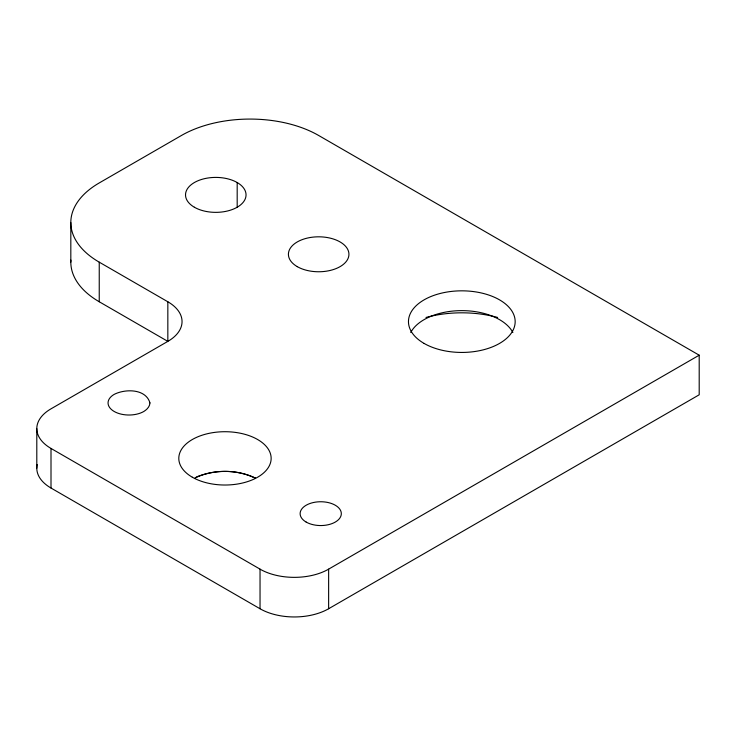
<?xml version="1.0" encoding="UTF-8"?>
<svg xmlns="http://www.w3.org/2000/svg" width="736" height="736" viewBox="0 0 736 736"><rect width="100%" height="100%" fill="white"/><g stroke="black" fill="none" stroke-linecap="round" stroke-linejoin="round"><path stroke-width="1.1" d="M36.8 468.234L36.8 428.628M51.005 488.032L51.005 448.436A48.502 28.005 0 0 1 51.005 408.83L167.836 341.375A48.502 28.005 0 0 0 167.836 301.769L99.24 262.163A97.014 56.01 0 0 1 99.231 182.942L181.479 135.461A97.014 56.01 0 0 1 318.651 135.479L699.2 355.194L699.2 394.79L328.633 608.736A48.502 28.023 0 0 1 260.02 608.746L51.005 488.032A48.502 28.005 0 0 1 37.214 464.582M70.822 262.154L70.822 222.557M167.836 301.769L167.836 341.375L99.24 301.76L99.24 262.163M237.185 207.414L237.185 182.519M260.038 608.736L260.038 569.13L51.005 448.436M328.633 608.736L328.642 569.13L699.2 355.194M99.25 301.76A97.014 56.01 0 0 1 70.886 260.066M410.743 332.497A53.36 30.811 0 0 1 461.812 310.629A53.36 30.811 0 0 1 512.872 332.497M328.642 569.14A48.502 28.023 0 0 1 260.02 569.14M425.997 317.455A83.867 48.42 0 0 1 497.619 317.455M149.96 402.932C149.73 406.769 146.887 409.584 143.787 411.498A20.958 12.098 0 0 1 114.154 411.461A20.958 12.098 0 0 1 114.218 394.358C125.378 388.672 145.894 388.691 149.96 402.932M197.533 476.542L195.058 477.912C213.817 469.007 236.891 469.283 255.548 478.207C237.645 469.439 216.034 469.448 197.533 476.542M192.326 477.213A46.166 26.652 0 0 0 269.569 465.272A46.166 26.652 0 0 0 213.026 432.621A46.166 26.652 0 0 0 192.326 477.213M194.378 207.239A30.268 17.48 0 0 0 245.014 199.401A30.268 17.48 0 0 0 207.948 178.002A30.268 17.48 0 0 0 194.378 207.239M424.083 343.418A53.36 30.811 0 0 0 513.351 329.608A53.36 30.811 0 0 0 448.003 291.879A53.36 30.811 0 0 0 424.083 343.418M306.167 522.072A20.599 11.905 0 0 0 340.621 516.727A20.599 11.905 0 0 0 315.376 502.154A20.599 11.905 0 0 0 306.167 522.072M297.27 266.644A30.268 17.48 0 0 0 347.907 258.805A30.268 17.48 0 0 0 310.84 237.406A30.268 17.48 0 0 0 297.27 266.644"/></g></svg>
